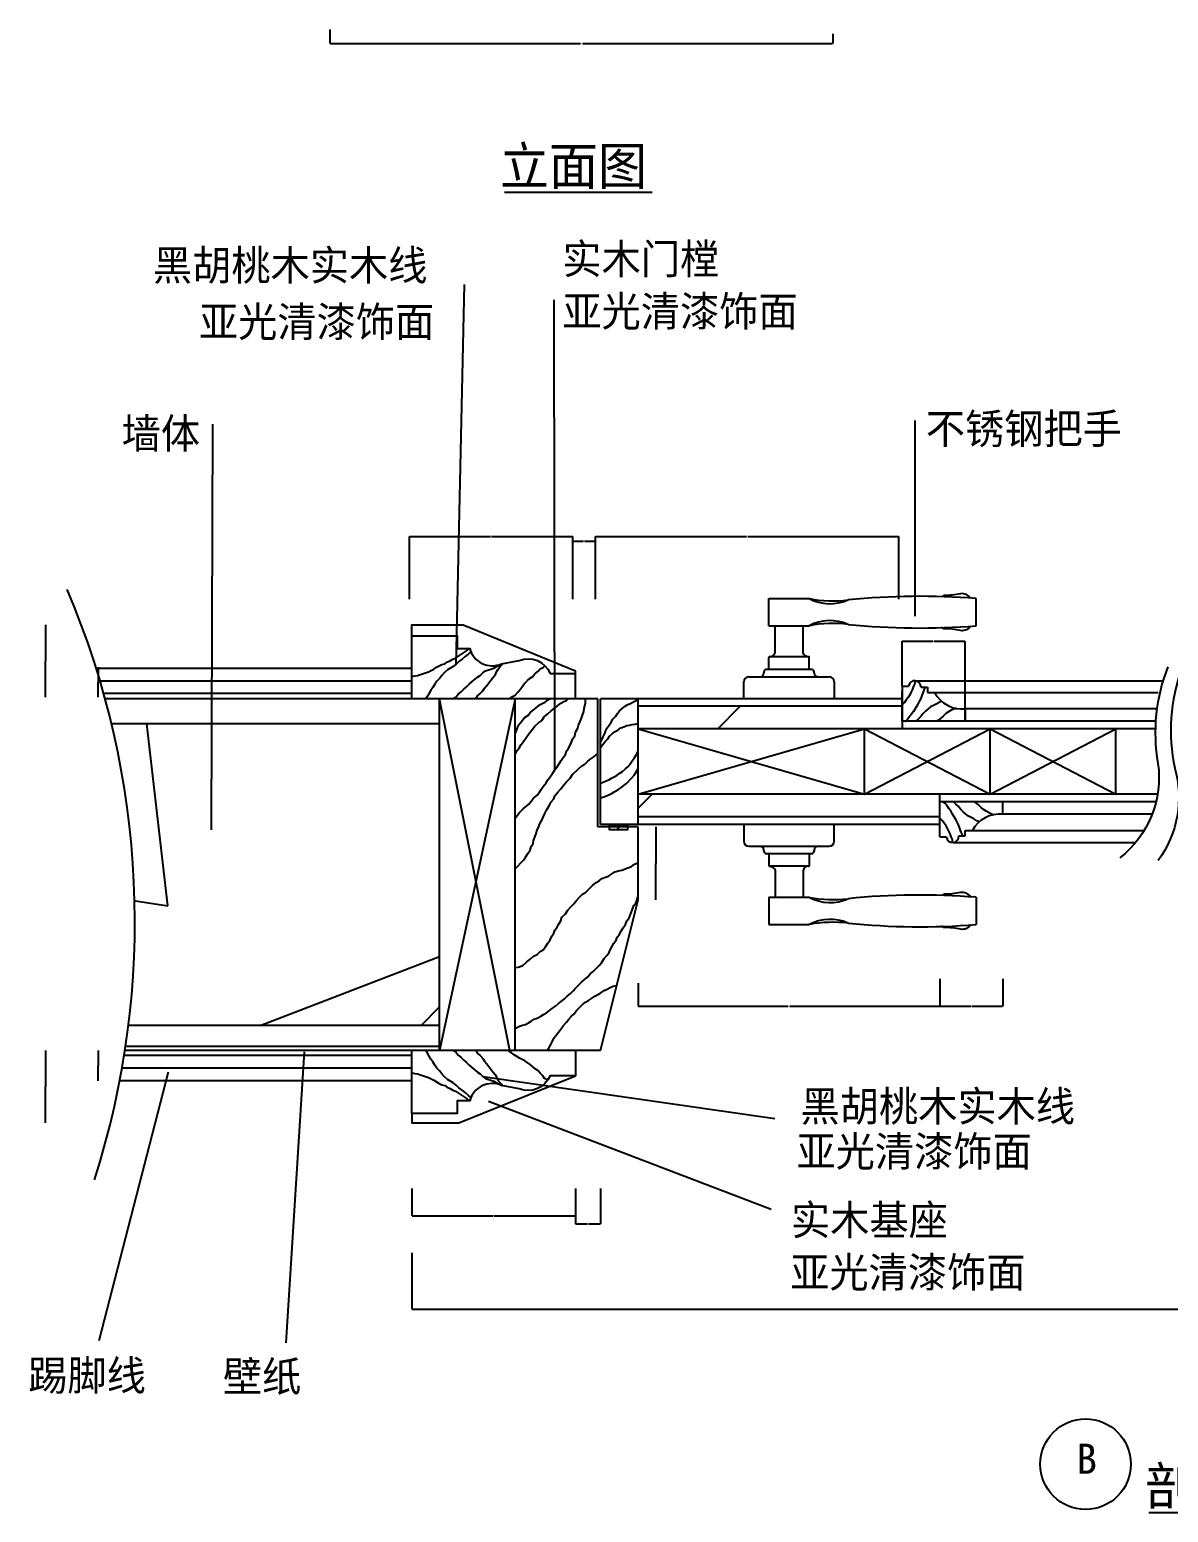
# Model space of a CAD drawing. Header units: metres. Extents: x 196 to 5380, y 199 to 7090.
# Drawn here: x 407 to 2671, y 217 to 3166 of the extents above; entities that cross this region are included whole.
import ezdxf

# ---------------------------------------------------------------- set-up
doc = ezdxf.new("R2010")
doc.units = ezdxf.units.M
for name, color, linetype in [('2', 2, 'Continuous'), ('3', 3, 'Continuous'), ('4', 4, 'Continuous'), ('7', 7, 'Continuous'), ('BH', 3, 'Continuous'), ('DIM', 3, 'Continuous'), ('TEXT', 3, 'Continuous')]:
    doc.layers.add(name, color=color, linetype=linetype)
doc.dimstyles.get("Standard").update_dxf_attribs({"dimtxt": 2.5, "dimasz": 2.5, "dimexe": 1.25, "dimexo": 0.625, "dimtad": 1, "dimcen": 2.5, "dimazin": 3, "dimtfac": 1, "dimtmove": 0, "dimatfit": 3})

# ---------------------------------------------------------------- blocks, each defined once
blk = doc.blocks.new('*D6')
for p, q in [((1003.86, 3165.72), (1003.86, 3138.38)), ((2003.86, 3157.53), (2003.86, 3138.38)), ((1004.11, 3138.38), (1501.86, 3138.38)), ((1505.86, 3138.38), (2003.61, 3138.38))]:
    blk.add_line(p, q)
at = {"layer": 'Defpoints'}
for p in [(1003.86, 3165.72), (2003.86, 3157.53), (1003.86, 3138.38)]:
    blk.add_point(p, dxfattribs=at)
at = {"layer": 'BH', "insert": (1503.86, 3138.38), "char_height": 1, "attachment_point": 5}
blk.add_mtext('1000', dxfattribs=at)
blk = doc.blocks.new('*D7')
for p, q in [((1531.88, 2033.03), (1531.88, 2157.51)), ((1532.13, 2157.51), (1832.22, 2157.51)), ((1835.22, 2157.51), (2135.31, 2157.51)), ((2135.56, 2033.03), (2135.56, 2157.51))]:
    blk.add_line(p, q)
at = {"layer": 'Defpoints'}
for p in [(1531.88, 2157.51), (1531.88, 2033.03), (2135.56, 2033.03)]:
    blk.add_point(p, dxfattribs=at)
at = {"layer": 'DIM', "insert": (1833.72, 2157.51), "char_height": 1, "attachment_point": 5}
blk.add_mtext('125', dxfattribs=at)
blk = doc.blocks.new('*D8')
for p, q in [((1616.93, 1268.83), (1616.93, 1223.16)), ((2216.93, 1277.86), (2216.93, 1223.16)), ((1617.18, 1223.16), (1915.43, 1223.16)), ((1918.43, 1223.16), (2216.68, 1223.16))]:
    blk.add_line(p, q)
at = {"layer": 'Defpoints'}
for p in [(1616.93, 1268.83), (2216.93, 1277.86), (1616.93, 1223.16)]:
    blk.add_point(p, dxfattribs=at)
at = {"layer": 'DIM', "insert": (1916.93, 1223.16), "char_height": 1, "attachment_point": 5}
blk.add_mtext('125', dxfattribs=at)
blk = doc.blocks.new('*D9')
for p, q in [((1166.93, 732.79), (1166.93, 620.46)), ((4253.89, 725.31), (4253.89, 620.46)), ((1167.18, 620.46), (2708.41, 620.46)), ((2712.41, 620.46), (4253.64, 620.46))]:
    blk.add_line(p, q)
at = {"layer": 'Defpoints'}
for p in [(1166.93, 732.79), (4253.89, 725.31), (1166.93, 620.46)]:
    blk.add_point(p, dxfattribs=at)
at = {"layer": 'DIM', "insert": (2710.41, 620.46), "char_height": 1, "attachment_point": 5}
blk.add_mtext('1000', dxfattribs=at)
blk = doc.blocks.new('*D10')
for p, q in [((543.13, 1134.99), (543.13, 1104.74)), ((542.88, 1104.74), (542.63, 1104.74)), ((543.13, 1074.99), (543.13, 1104.74)), ((543.13, 1104.74), (543.13, 1104.74)), ((543.38, 1104.74), (543.63, 1104.74))]:
    blk.add_line(p, q)
at = {"layer": 'Defpoints'}
for p in [(543.13, 1134.99), (543.13, 1104.74), (543.13, 1074.99)]:
    blk.add_point(p, dxfattribs=at)
at = {"layer": 'DIM', "insert": (543.13, 1105.865), "char_height": 1, "attachment_point": 5}
blk.add_mtext('15', dxfattribs=at)
blk = doc.blocks.new('*D11')
for p, q in [((438.35, 1134.99), (438.35, 1063.1)), ((438.1, 1063.1), (437.85, 1063.1)), ((438.35, 991.21), (438.35, 1063.1)), ((438.35, 1063.1), (438.35, 1063.1)), ((438.6, 1063.1), (438.85, 1063.1))]:
    blk.add_line(p, q)
at = {"layer": 'Defpoints'}
for p in [(438.35, 1134.99), (438.35, 1063.1), (438.35, 991.21)]:
    blk.add_point(p, dxfattribs=at)
at = {"layer": 'DIM', "insert": (438.35, 1064.225), "char_height": 1, "attachment_point": 5}
blk.add_mtext('25', dxfattribs=at)
blk = doc.blocks.new('*D12')
for p, q in [((1166.93, 861.07), (1166.93, 806.31)), ((1491.93, 861.07), (1491.93, 806.31)), ((1167.18, 806.31), (1328.43, 806.31)), ((1330.43, 806.31), (1491.68, 806.31))]:
    blk.add_line(p, q)
at = {"layer": 'Defpoints'}
for p in [(1166.93, 861.07), (1491.93, 861.07), (1166.93, 806.31)]:
    blk.add_point(p, dxfattribs=at)
at = {"layer": 'DIM', "insert": (1329.43, 806.31), "char_height": 1, "attachment_point": 5}
blk.add_mtext('65', dxfattribs=at)
blk = doc.blocks.new('*D13')
for p, q in [((1491.93, 861.07), (1491.93, 790.41)), ((1541.93, 861.07), (1541.93, 790.41)), ((1492.18, 790.41), (1515.93, 790.41)), ((1517.93, 790.41), (1541.68, 790.41))]:
    blk.add_line(p, q)
at = {"layer": 'Defpoints'}
for p in [(1491.93, 861.07), (1541.93, 861.07), (1491.93, 790.41)]:
    blk.add_point(p, dxfattribs=at)
at = {"layer": 'DIM', "insert": (1516.93, 790.41), "char_height": 1, "attachment_point": 5}
blk.add_mtext('10', dxfattribs=at)
blk = doc.blocks.new('*D14')
for p, q in [((438.35, 1981.63), (438.35, 1909.74)), ((438.1, 1909.74), (437.85, 1909.74)), ((438.35, 1837.85), (438.35, 1909.74)), ((438.35, 1909.74), (438.35, 1909.74)), ((438.6, 1909.74), (438.85, 1909.74))]:
    blk.add_line(p, q)
at = {"layer": 'Defpoints'}
for p in [(438.35, 1981.63), (438.35, 1909.74), (438.35, 1837.85)]:
    blk.add_point(p, dxfattribs=at)
at = {"layer": 'DIM', "insert": (438.35, 1910.865), "char_height": 1, "attachment_point": 5}
blk.add_mtext('25', dxfattribs=at)
blk = doc.blocks.new('*D15')
for p, q in [((543.13, 1897.85), (543.13, 1868.1)), ((542.88, 1868.1), (542.63, 1868.1)), ((543.13, 1837.85), (543.13, 1868.1)), ((543.13, 1868.1), (543.13, 1868.1)), ((543.38, 1868.1), (543.63, 1868.1))]:
    blk.add_line(p, q)
at = {"layer": 'Defpoints'}
for p in [(543.13, 1897.85), (543.13, 1868.1), (543.13, 1837.85)]:
    blk.add_point(p, dxfattribs=at)
at = {"layer": 'DIM', "insert": (543.13, 1869.225), "char_height": 1, "attachment_point": 5}
blk.add_mtext('15', dxfattribs=at)
blk = doc.blocks.new('*D16')
for p, q in [((1652.02, 1579.99), (1652.02, 1507.49)), ((1651.77, 1507.49), (1651.52, 1507.49)), ((1652.02, 1434.99), (1652.02, 1507.49)), ((1652.02, 1507.49), (1652.02, 1507.49)), ((1652.27, 1507.49), (1652.52, 1507.49))]:
    blk.add_line(p, q)
at = {"layer": 'Defpoints'}
for p in [(1652.02, 1579.99), (1652.02, 1507.49), (1652.02, 1434.99)]:
    blk.add_point(p, dxfattribs=at)
at = {"layer": 'DIM', "insert": (1652.02, 1508.615), "char_height": 1, "attachment_point": 5}
blk.add_mtext('30', dxfattribs=at)
blk = doc.blocks.new('*D17')
for p, q in [((1161.88, 2033.03), (1161.88, 2157.51)), ((1162.13, 2157.51), (1323.38, 2157.51)), ((1325.38, 2157.51), (1486.63, 2157.51)), ((1486.88, 2033.03), (1486.88, 2157.51))]:
    blk.add_line(p, q)
at = {"layer": 'Defpoints'}
for p in [(1161.88, 2157.51), (1161.88, 2033.03), (1486.88, 2033.03)]:
    blk.add_point(p, dxfattribs=at)
at = {"layer": 'DIM', "insert": (1324.38, 2157.51), "char_height": 1, "attachment_point": 5}
blk.add_mtext('65', dxfattribs=at)
blk = doc.blocks.new('*D18')
for p, q in [((1486.88, 2033.03), (1486.88, 2148.45)), ((1487.13, 2148.45), (1508.38, 2148.45)), ((1510.38, 2148.45), (1531.63, 2148.45)), ((1531.88, 2033.03), (1531.88, 2148.45))]:
    blk.add_line(p, q)
at = {"layer": 'Defpoints'}
for p in [(1486.88, 2148.45), (1486.88, 2033.03), (1531.88, 2033.03)]:
    blk.add_point(p, dxfattribs=at)
at = {"layer": 'DIM', "insert": (1509.38, 2148.45), "char_height": 1, "attachment_point": 5}
blk.add_mtext('10', dxfattribs=at)
blk = doc.blocks.new('*D20')
for p, q in [((2216.93, 1277.86), (2216.93, 1223.16)), ((2341.93, 1277.86), (2341.93, 1223.16)), ((2217.18, 1223.16), (2278.43, 1223.16)), ((2280.43, 1223.16), (2341.68, 1223.16))]:
    blk.add_line(p, q)
at = {"layer": 'Defpoints'}
for p in [(2216.93, 1277.86), (2341.93, 1277.86), (2216.93, 1223.16)]:
    blk.add_point(p, dxfattribs=at)
at = {"layer": 'DIM', "insert": (2279.43, 1223.16), "char_height": 1, "attachment_point": 5}
blk.add_mtext('25', dxfattribs=at)
blk = doc.blocks.new('*D24')
for p, q in [((2141.93, 1859.99), (2141.93, 1949.57)), ((2142.18, 1949.57), (2203.43, 1949.57)), ((2205.43, 1949.57), (2266.68, 1949.57)), ((2266.93, 1814.99), (2266.93, 1949.57))]:
    blk.add_line(p, q)
at = {"layer": 'Defpoints'}
for p in [(2141.93, 1949.57), (2141.93, 1859.99), (2266.93, 1814.99)]:
    blk.add_point(p, dxfattribs=at)
at = {"layer": 'DIM', "insert": (2204.43, 1949.57), "char_height": 1, "attachment_point": 5}
blk.add_mtext('25', dxfattribs=at)

msp = doc.modelspace()

# ---------------------------------------------------------------- hatches: boundary and pattern name
at = {"layer": '3'}
h = msp.add_hatch(dxfattribs=at)
h.set_pattern_fill('DOLMIT', scale=90)
h.paths.add_polyline_path([(1221.93, 1784.99), (1221.93, 1834.99), (558.17, 1834.99, -0.01), (571.15, 1784.99)])
h.paths.add_polyline_path([(604.77, 1184.99, -0.01), (597.63, 1134.99), (1221.93, 1134.99), (1221.93, 1184.99)])
at = {"layer": 'BH'}
h = msp.add_hatch(dxfattribs=at)
h.set_pattern_fill('DOLMIT', scale=80)
h.paths.add_polyline_path([(1616.93, 1819.99), (1616.93, 1774.99), (2141.93, 1774.99), (2141.93, 1819.99)])
h = msp.add_hatch(dxfattribs=at)
h.set_pattern_fill('ANSI31', scale=1000)
h.paths.add_polyline_path([(1221.93, 1784.99), (576.55, 1784.99, -0.09), (599.19, 1184.99), (1221.93, 1184.99)])
h = msp.add_hatch(dxfattribs=at)
h.set_pattern_fill('DOLMIT', scale=80)
h.paths.add_polyline_path([(2216.93, 1599.99), (2216.93, 1644.99), (1616.93, 1644.99), (1616.93, 1599.99)])
h = msp.add_hatch(dxfattribs=at)
h.set_pattern_fill('ANSI31', scale=250)
h.paths.add_polyline_path([(1596.01, 1574.76), (1596.01, 1579.99), (1558.96, 1579.99), (1558.96, 1574.76)])
h.paths.add_polyline_path([(1596.01, 1579.99), (1596.01, 1584.02), (1558.96, 1584.02), (1558.96, 1579.99)])
h = msp.add_hatch(dxfattribs=at)
h.set_pattern_fill('ANSI31', scale=250)
h.paths.add_polyline_path([(1558.96, 1584.02), (1558.96, 1579.99), (1596.01, 1579.99), (1596.01, 1584.02)])
h.paths.add_polyline_path([(1558.96, 1579.99), (1558.96, 1574.76), (1596.01, 1574.76), (1596.01, 1579.99)])
h = msp.add_hatch(dxfattribs=at)
h.set_pattern_fill('ANSI31', scale=100)
h.paths.add_polyline_path([(1596.01, 1579.99), (1596.01, 1584.02), (1558.96, 1584.02), (1558.96, 1579.99)])
h.paths.add_polyline_path([(1596.01, 1574.76), (1596.01, 1579.99), (1558.96, 1579.99), (1558.96, 1574.76)])
h = msp.add_hatch(dxfattribs=at)
h.set_pattern_fill('ANSI31', scale=10)
h.paths.add_polyline_path([(1558.96, 1584.02), (1558.96, 1579.99), (1596.01, 1579.99), (1596.01, 1584.02)])
h.paths.add_polyline_path([(1558.96, 1579.99), (1558.96, 1574.76), (1596.01, 1574.76), (1596.01, 1579.99)])
at = {"layer": 'DIM'}
h = msp.add_hatch(dxfattribs=at)
h.set_pattern_fill('AR-CONC', scale=30)
h.paths.add_polyline_path([(1221.93, 1184.99), (1221.93, 1784.99), (571.15, 1784.99, -0.09), (604.77, 1184.99)])

# ---------------------------------------------------------------- linework, layer by layer
at = {"layer": '2'}
for p, q in [((1221.93, 1134.99), (1221.93, 1834.99)), ((1221.93, 1784.99), (571.15, 1784.99)), ((1221.93, 1184.99), (602.42, 1184.99)), ((1221.93, 1184.99), (1221.93, 1184.99))]:
    msp.add_line(p, q, dxfattribs=at)
at = {"layer": '3'}
for p, q in [((2289.2, 1979.99), (2289.2, 2034.2)), ((1955.93, 1918.24), (1877.93, 1918.24)), ((1858.93, 1878.35), (1974.93, 1878.35)), ((2168.06, 1870.75), (2659.06, 1870.75)), ((1362.45, 1132.08), (1221.93, 1834.99)), ((1371.93, 1834.99), (1221.93, 1134.99)), ((2206.44, 1847.19), (2651, 1847.19)), ((2646.97, 1814.99), (2266.93, 1814.99)), ((1616.93, 1774.99), (2066.93, 1644.99)), ((1616.93, 1644.99), (2066.93, 1774.99)), ((2066.93, 1644.99), (2316.93, 1774.99)), ((2066.93, 1774.99), (2316.93, 1644.99)), ((2066.93, 1644.99), (2066.93, 1774.99)), ((2316.93, 1644.99), (2566.93, 1774.99)), ((2316.93, 1774.99), (2566.93, 1644.99)), ((2316.93, 1644.99), (2316.93, 1774.99)), ((2566.93, 1644.99), (2566.93, 1774.99)), ((2639.54, 1604.99), (2341.93, 1604.99)), ((2281.44, 1572.79), (2623.67, 1572.79)), ((1858.93, 1541.63), (1974.93, 1541.63)), ((2243.06, 1549.22), (2606.8, 1549.22)), ((1955.93, 1501.74), (1877.93, 1501.74))]:
    msp.add_line(p, q, dxfattribs=at)
for points in [[(535.56, 878.02, 0.18), (481.41, 2052.38)], [(2278.31, 2034.74, 0.29), (2258.21, 2043.74, -0.06), (2224.49, 2040.2, 0.21), (2221.09, 2037.09)], [(2278.31, 1979.45, -0.29), (2258.21, 1970.45, 0.06), (2224.49, 1973.98, -0.21), (2221.09, 1977.1)], [(2670.5, 1898.62, 0.14), (2650.48, 1706.39, -0.27), (2574.68, 1518.45)], [(2697.67, 1895.05, 0.14), (2684.08, 1697.1, -0.23), (2651.19, 1513.45)], [(2278.31, 1440.53, 0.29), (2258.21, 1449.53, -0.06), (2224.49, 1445.99, 0.21), (2221.09, 1442.88)], [(2278.31, 1385.24, -0.29), (2258.21, 1376.24, 0.06), (2224.49, 1379.77, -0.21), (2221.09, 1382.89)]]:
    msp.add_lwpolyline(points, format="xyb", dxfattribs=at)
for points in [[(1166.93, 1959.99), (1166.93, 1981.63), (1268.67, 1981.63), (1491.93, 1890.38)], [(1249.24, 1835.05), (1254.65, 1838.67), (1259.17, 1844.09), (1264.58, 1848.61), (1269.99, 1854.03), (1275.41, 1858.54), (1280.82, 1863.96), (1286.24, 1868.48), (1297.07, 1877.52), (1302.48, 1881.13), (1307.9, 1886.55), (1313.31, 1890.16), (1324.14, 1893.78), (1329.56, 1895.58), (1334.97, 1899.2), (1340.39, 1901.01), (1345.47, 1904.4)], [(1294.36, 1835.05), (1297.07, 1840.47), (1302.48, 1844.99), (1307.9, 1850.41), (1311.51, 1855.83), (1316.02, 1861.25), (1319.63, 1866.67), (1324.14, 1872.1), (1328.65, 1877.52), (1333.17, 1882.94), (1334.97, 1888.36), (1338.58, 1893.78), (1342.19, 1899.2), (1347.61, 1904.62), (1347.83, 1904.85)], [(1361.32, 1835.12), (1366.92, 1839.12), (1372.51, 1842.32), (1377.31, 1847.93), (1382.11, 1853.53), (1386.91, 1859.93), (1391.7, 1865.54), (1396.5, 1871.14), (1402.1, 1875.94), (1407.69, 1879.14), (1411.69, 1884.75), (1417.29, 1888.75), (1422.09, 1894.35), (1427.68, 1896.75), (1431.54, 1900.61)], [(2166.89, 1870.46), (2166.89, 1865.26), (2164.49, 1859.66), (2162.49, 1854.06), (2159.69, 1848.46), (2157.3, 1842.86), (2154.1, 1837.66), (2150.1, 1832.46), (2146.51, 1827.26), (2142.11, 1822.86)], [(2187.27, 1857.26), (2184.87, 1852.06), (2182.87, 1846.86), (2180.87, 1841.26), (2178.88, 1835.66), (2176.08, 1830.46), (2173.68, 1825.26), (2170.08, 1819.66), (2167.29, 1814.46), (2164.09, 1809.25), (2159.69, 1803.65), (2156.1, 1798.05), (2151.7, 1792.85), (2147.31, 1789.25)], [(2220.44, 1830.06), (2215.24, 1827.66), (2209.65, 1824.06), (2204.05, 1821.26), (2198.46, 1818.86), (2193.26, 1814.86), (2188.07, 1810.06), (2182.87, 1804.85), (2178.88, 1799.65), (2173.68, 1794.45), (2168.89, 1790.05)], [(2250.01, 1816.06), (2244.81, 1814.46), (2239.62, 1812.06), (2234.02, 1808.85), (2228.43, 1805.25), (2223.23, 1800.45), (2218.04, 1795.65), (2212.84, 1791.65), (2210.45, 1790.05)], [(2262.27, 1562.71), (2259.87, 1567.91), (2257.87, 1573.11), (2255.87, 1578.72), (2253.88, 1584.32), (2251.08, 1589.52), (2248.68, 1594.72), (2245.08, 1600.32), (2242.29, 1605.52), (2239.09, 1610.72), (2234.69, 1616.32), (2231.1, 1621.92), (2226.7, 1627.12), (2222.31, 1630.72)], [(2295.44, 1589.92), (2290.24, 1592.32), (2284.65, 1595.92), (2279.05, 1598.72), (2273.46, 1601.12), (2268.26, 1605.12), (2263.07, 1609.92), (2257.87, 1615.12), (2253.88, 1620.32), (2248.68, 1625.52), (2243.89, 1629.92)], [(2325.01, 1603.92), (2319.81, 1605.52), (2314.62, 1607.92), (2309.02, 1611.12), (2303.43, 1614.72), (2298.23, 1619.52), (2293.04, 1624.32), (2287.84, 1628.32), (2285.45, 1629.92)], [(2241.89, 1549.51), (2241.89, 1554.71), (2239.49, 1560.31), (2237.49, 1565.91), (2234.69, 1571.51), (2232.3, 1577.12), (2229.1, 1582.32), (2225.1, 1587.52), (2221.51, 1592.72), (2217.11, 1597.12)], [(1166.93, 1009.99), (1166.93, 991.21), (1260.2, 991.21), (1491.93, 1084.99)]]:
    msp.add_lwpolyline(points, dxfattribs=at)
for centre, radius, start, end in [((1998.54, 1901.85), 88.53, 66.18, 118.04), ((2004.91, 1705.26), 269.73, 259.84, 276.26), ((2004.91, 1120.51), 269.73, 83.74, 100.16)]:
    msp.add_arc(centre, radius, start, end, dxfattribs=at)
at = {"layer": '4'}
for p, q in [((1491.93, 1834.99), (1491.93, 1890.38)), ((1491.93, 1834.99), (1491.93, 1884.99)), ((2141.93, 1859.99), (2154.65, 1859.99)), ((2141.93, 1859.99), (2141.93, 1789.99)), ((1536.93, 1834.99), (564.55, 1834.99)), ((1536.93, 1579.99), (1536.93, 1834.99)), ((2141.93, 1849.99), (2141.93, 1789.99)), ((2141.93, 1789.99), (2141.93, 1849.99)), ((2179.37, 1857.79), (2192.32, 1857.79)), ((2192.32, 1857.79), (2192.32, 1847.19)), ((2192.32, 1847.19), (2206.44, 1847.19)), ((2266.93, 1814.99), (2266.93, 1789.99)), ((2266.93, 1814.99), (2266.93, 1789.99)), ((2266.93, 1789.99), (2266.93, 1814.99)), ((2216.93, 1559.99), (2216.93, 1629.99)), ((2216.93, 1569.99), (2216.93, 1629.99)), ((2341.93, 1604.99), (2341.93, 1629.99)), ((2341.93, 1604.99), (2341.93, 1629.99)), ((1616.93, 1579.99), (1536.93, 1579.99)), ((1616.93, 1434.99), (1616.93, 1579.99)), ((2267.32, 1572.79), (2281.44, 1572.79)), ((2267.32, 1562.18), (2267.32, 1572.79)), ((2216.93, 1559.99), (2229.65, 1559.99)), ((2254.37, 1562.18), (2267.32, 1562.18)), ((1541.93, 1134.99), (1616.93, 1434.99)), ((1166.93, 1009.99), (1166.93, 1134.99)), ((1541.93, 1134.99), (1491.93, 1134.99)), ((1541.93, 1134.99), (1491.93, 1134.99)), ((1541.93, 1134.99), (1491.93, 1134.99)), ((1491.93, 1134.99), (1491.93, 1084.99)), ((1541.93, 1134.99), (1541.93, 1134.99)), ((1541.93, 1134.99), (1541.93, 1134.99)), ((1541.93, 1134.99), (1541.93, 1134.99)), ((1541.93, 1134.99), (1541.93, 1134.99)), ((1541.93, 1134.99), (1541.93, 1134.99)), ((1541.93, 1134.99), (1541.93, 1134.99))]:
    msp.add_line(p, q, dxfattribs=at)
for points in [[(1166.93, 1834.99), (1166.93, 1959.99), (1256.93, 1959.99), (1256.93, 1934.99), (1281.93, 1934.99, 0.46), (1345.11, 1904.33), (1380.14, 1910.99, -0.41), (1441.93, 1884.99), (1491.93, 1884.99)], [(1491.93, 1134.99), (1491.93, 1084.99), (1441.93, 1084.99, -0.41), (1380.14, 1058.99), (1345.11, 1065.65, 0.46), (1281.93, 1034.99), (1256.93, 1034.99), (1256.93, 1009.99), (1166.93, 1009.99)]]:
    msp.add_lwpolyline(points, format="xyb", dxfattribs=at)
msp.add_lwpolyline([(1371.93, 1134.99), (1371.93, 1834.99)], dxfattribs=at)
for centre, radius, start, end in [((2166.96, 1858.38), 12.42, 357.28, 172.58), ((2260.49, 1875.8), 61.15, 207.9, 276.05), ((2335.49, 1544.18), 61.15, 83.95, 152.1), ((2241.96, 1561.59), 12.42, 187.42, 2.72)]:
    msp.add_arc(centre, radius, start, end, dxfattribs=at)
at = {"layer": '7'}
for p, q in [((1876.93, 2034.2), (1956.93, 2034.2)), ((1876.93, 1979.99), (1876.93, 2034.2)), ((2289.2, 1979.99), (2289.2, 2034.2)), ((1876.93, 1979.99), (1956.93, 1979.99)), ((1876.93, 1893.35), (1876.93, 1917.24)), ((1956.93, 1893.35), (1956.93, 1917.24)), ((1166.93, 1894.99), (540.72, 1895.32)), ((1866.93, 1888.35), (1866.93, 1886.35)), ((1966.93, 1886.35), (1966.93, 1888.35)), ((1166.93, 1869.99), (548.44, 1869.99)), ((1826.93, 1834.99), (1826.93, 1868.35)), ((1836.93, 1878.35), (1858.93, 1878.35)), ((1974.93, 1878.35), (1996.93, 1878.35)), ((2006.93, 1868.35), (2006.93, 1834.99)), ((1166.93, 1844.99), (555.62, 1844.99)), ((1536.93, 1834.99), (558.38, 1834.99)), ((2141.93, 1834.99), (1541.93, 1834.99)), ((1541.93, 1584.99), (1541.93, 1834.99)), ((1616.93, 1584.99), (1616.93, 1834.99)), ((2645.42, 1774.99), (1616.93, 1774.99)), ((2645.42, 1789.99), (2141.93, 1789.99)), ((2141.93, 1789.99), (2141.93, 1774.99)), ((2650.3, 1644.99), (1616.93, 1644.99)), ((2216.93, 1629.99), (2216.93, 1644.99)), ((2647.31, 1629.99), (2216.93, 1629.99)), ((2216.93, 1599.99), (1616.93, 1599.99)), ((2216.93, 1584.99), (1541.93, 1584.99)), ((1826.93, 1584.99), (1826.93, 1551.63)), ((2006.93, 1551.63), (2006.93, 1584.99)), ((1836.93, 1541.63), (1858.93, 1541.63)), ((1866.93, 1531.63), (1866.93, 1533.63)), ((1966.93, 1533.63), (1966.93, 1531.63)), ((1974.93, 1541.63), (1996.93, 1541.63)), ((1876.93, 1526.63), (1876.93, 1502.74)), ((1956.93, 1526.63), (1956.93, 1502.74)), ((1876.93, 1439.99), (1956.93, 1439.99)), ((1876.93, 1439.99), (1876.93, 1385.78)), ((2289.2, 1439.99), (2289.2, 1385.78)), ((2289.2, 1439.99), (2289.2, 1385.78)), ((1876.93, 1385.78), (1956.93, 1385.78)), ((1166.93, 1124.99), (593.43, 1124.99)), ((1541.93, 1134.99), (595.08, 1134.99)), ((1166.93, 1099.99), (589.01, 1099.99)), ((1166.93, 1074.99), (584.2, 1074.99))]:
    msp.add_line(p, q, dxfattribs=at)
for points in [[(1879.16, 1918.24, 0.31), (1889.08, 1926.62), (1889.08, 1980.01)], [(1956.23, 1918.19, -0.35), (1944.78, 1926.62), (1944.78, 1980.01)], [(1879.16, 1501.74, -0.31), (1889.08, 1493.35), (1889.08, 1439.97)], [(1956.23, 1501.78, 0.35), (1944.78, 1493.35), (1944.78, 1439.97)]]:
    msp.add_lwpolyline(points, format="xyb", dxfattribs=at)
for centre, radius, start, end in [((2177.24, 635.81), 1402.85, 85.42, 95.85), ((1998.54, 2112.33), 88.53, 241.96, 293.82), ((2134.05, 5229.59), 3254.18, 266.88, 266.89), ((2004.91, 1714.72), 269.73, 83.74, 100.16), ((2177.24, 3378.38), 1402.85, 264.15, 274.58), ((1877.93, 1917.24), 1, 90, 180), ((1955.93, 1917.24), 1, 0, 90), ((1871.93, 1888.35), 5, 90, 180), ((1961.93, 1888.35), 5, 360, 90), ((1836.93, 1868.35), 10, 90, 180), ((1858.93, 1886.35), 8, 270, 0), ((1974.93, 1886.35), 8, 180, 270), ((1996.93, 1868.35), 10, 0, 90), ((1836.93, 1551.63), 10, 180, 270), ((1858.93, 1533.63), 8, 0, 90), ((1974.93, 1533.63), 8, 90, 180), ((1996.93, 1551.63), 10, 270, 0), ((1871.93, 1531.63), 5, 180, 270), ((1961.93, 1531.63), 5, 270, 0), ((1877.93, 1502.74), 1, 180, 270), ((1955.93, 1502.74), 1, 270, 0), ((1998.54, 1518.12), 88.53, 241.96, 293.82), ((2134.05, -1809.61), 3254.18, 93.11, 93.12), ((2177.24, 41.6), 1402.85, 85.42, 95.85), ((1998.54, 1307.64), 88.53, 66.18, 118.04), ((2177.24, 2784.17), 1402.85, 264.15, 274.58)]:
    msp.add_arc(centre, radius, start, end, dxfattribs=at)
at = {"layer": 'BH'}
for p, q in [((1961.93, 1893.35), (1871.93, 1893.35)), ((2141.93, 1819.99), (1616.93, 1819.99)), ((1961.93, 1526.63), (1871.93, 1526.63))]:
    msp.add_line(p, q, dxfattribs=at)
for points in [[(1167.11, 1879.32), (1172.53, 1880.23), (1177.94, 1881.13), (1194.19, 1886.55), (1199.6, 1888.36), (1210.43, 1893.78), (1215.85, 1897.39), (1221.26, 1900.1), (1226.68, 1902.81), (1232.09, 1904.62), (1237.51, 1908.23), (1242.92, 1910.04), (1248.34, 1913.65), (1253.75, 1915.46), (1275.41, 1929.92), (1280.48, 1934.99)], [(1284.41, 1928.51), (1278.64, 1923.55), (1272.86, 1918.6), (1267.08, 1913.64), (1260.48, 1908.68), (1254.71, 1903.73), (1248.93, 1898.77), (1237.38, 1892.16), (1231.6, 1887.2), (1226.65, 1881.42), (1222.53, 1875.64), (1216.75, 1869.86), (1212.62, 1864.08), (1208.5, 1857.47), (1204.37, 1851.68), (1201.07, 1845.9), (1197.77, 1840.12), (1194.47, 1835.16)], [(1371.93, 1724.83), (1376.22, 1731.99), (1380.9, 1737.85), (1384.42, 1743.71), (1389.1, 1749.57), (1393.78, 1756.61), (1397.3, 1762.47), (1401.98, 1768.33), (1406.67, 1774.19), (1411.35, 1780.05), (1418.38, 1787.09), (1425.4, 1791.78), (1430.09, 1798.81), (1437.12, 1804.67), (1444.14, 1810.54), (1450, 1815.23), (1455.85, 1819.92), (1462.88, 1825.78), (1468.74, 1829.29), (1474.59, 1831.64), (1477.94, 1834.99)], [(1371.93, 1597.65), (1380.9, 1608.88), (1387.93, 1615.92), (1399.64, 1625.3), (1404.32, 1631.16), (1409.01, 1637.02), (1416.04, 1642.88), (1420.72, 1648.75), (1424.23, 1654.61), (1427.75, 1660.47), (1433.6, 1667.5), (1437.12, 1673.37), (1441.8, 1679.23), (1446.48, 1686.26), (1451.17, 1693.3), (1455.85, 1699.16), (1459.37, 1705.02), (1464.05, 1712.06), (1467.56, 1717.92), (1472.25, 1723.78), (1474.59, 1730.81), (1478.1, 1736.68), (1481.62, 1742.54), (1483.96, 1748.4), (1486.3, 1754.26), (1490.99, 1761.3), (1492.16, 1768.33), (1496.84, 1776.54), (1498.01, 1782.4), (1501.53, 1789.43), (1503.87, 1796.47), (1506.21, 1802.33), (1508.55, 1809.36), (1509.73, 1815.23), (1512.07, 1826.95), (1512.07, 1834.99)], [(1442.3, 1834.99), (1434.77, 1830.47), (1428.92, 1825.78), (1423.06, 1823.43), (1417.21, 1819.92), (1410.18, 1814.05), (1404.32, 1809.36), (1398.47, 1802.33), (1391.44, 1797.64), (1382.07, 1785.92), (1377.39, 1780.05), (1371.93, 1766.39)], [(1541.49, 1747.37), (1544.78, 1753.41), (1546.98, 1759.45), (1550.27, 1765.48), (1552.46, 1771.52), (1555.2, 1777.01), (1559.04, 1782.5), (1563.43, 1788.54), (1566.72, 1794.03), (1572.2, 1800.06), (1575.49, 1805.55), (1579.87, 1811.04), (1585.36, 1815.43), (1590.84, 1819.82), (1596.32, 1823.12), (1601.81, 1825.31), (1607.29, 1828.61), (1612.77, 1831.35), (1616.06, 1831.9)], [(1541.93, 1737.76), (1551.36, 1749.57), (1556.3, 1755.05), (1560.14, 1760.54), (1565.62, 1765.48), (1571.1, 1769.87), (1576.58, 1772.62), (1582.62, 1777.01), (1588.65, 1779.21), (1594.13, 1781.4), (1599.61, 1782.5), (1605.1, 1783.6), (1610.58, 1784.15), (1616.06, 1785.79), (1617.16, 1785.79)], [(1371.93, 1496.73), (1389.1, 1513.92), (1392.61, 1519.78), (1397.3, 1526.82), (1401.98, 1533.85), (1404.32, 1540.89), (1407.84, 1546.75), (1409.01, 1552.61), (1411.35, 1559.64), (1413.69, 1566.68), (1416.04, 1573.71), (1419.55, 1580.75), (1421.89, 1587.78), (1425.4, 1593.64), (1427.75, 1599.5), (1431.26, 1606.54), (1434.77, 1613.57), (1440.63, 1622.95), (1444.14, 1629.99), (1448.83, 1635.85), (1451.17, 1641.71), (1457.02, 1648.75), (1462.88, 1655.78), (1469.91, 1663.99), (1474.59, 1669.85), (1481.62, 1676.88), (1486.3, 1683.92), (1498.01, 1695.64), (1505.04, 1701.5), (1510.9, 1705.02), (1516.75, 1710.88), (1522.61, 1715.57), (1528.46, 1719.09), (1536.93, 1725.87)], [(1541.93, 1666.64), (1547.53, 1668.88), (1553.01, 1671.62), (1558.49, 1673.82), (1563.97, 1677.11), (1569.46, 1679.86), (1574.94, 1682.6), (1580.42, 1686.99), (1585.91, 1690.29), (1591.39, 1695.23), (1596.87, 1700.17), (1600.71, 1705.65), (1605.1, 1711.14), (1608.93, 1716.63), (1612.22, 1722.12), (1615.51, 1727.61), (1616.93, 1731.15)], [(1541.93, 1637.78), (1548.62, 1639.79), (1554.11, 1641.98), (1559.59, 1644.73), (1565.07, 1646.92), (1570.55, 1650.22), (1576.58, 1653.51), (1582.62, 1657.9), (1588.1, 1662.29), (1593.58, 1666.13), (1603.45, 1677.11), (1608.93, 1682.6), (1612.22, 1688.09), (1615.51, 1693.58), (1617.16, 1696.87)], [(1375.05, 1300.54), (1380.9, 1301.72), (1387.93, 1305.23), (1394.96, 1311.1), (1401.98, 1316.96), (1409.01, 1322.82), (1416.04, 1326.34), (1421.89, 1332.2), (1427.75, 1335.72), (1432.43, 1341.58), (1437.12, 1348.61), (1441.8, 1355.65), (1445.31, 1362.68), (1448.83, 1368.54), (1451.17, 1374.4), (1455.85, 1380.27), (1458.2, 1386.13), (1462.88, 1393.16), (1465.22, 1400.2), (1472.25, 1407.23), (1476.93, 1414.27), (1482.79, 1421.3), (1488.64, 1427.16), (1493.33, 1433.02), (1500.36, 1440.06), (1506.21, 1445.92), (1512.07, 1449.44), (1519.09, 1456.47), (1526.12, 1463.51), (1533.15, 1469.37), (1539, 1472.89), (1544.86, 1477.58), (1551.89, 1479.92), (1557.74, 1482.27), (1563.6, 1485.78), (1570.62, 1490.47), (1577.65, 1492.82), (1584.68, 1493.99), (1596.39, 1498.68), (1603.41, 1501.02), (1609.27, 1505.71), (1615.13, 1508.06), (1617.47, 1509.23)], [(1371.93, 1178.81), (1380.9, 1183.3), (1386.76, 1185.65), (1392.61, 1186.82), (1398.47, 1190.34), (1404.32, 1193.86), (1410.18, 1197.37), (1416.04, 1199.72), (1423.06, 1203.23), (1428.92, 1206.75), (1434.77, 1210.27), (1440.63, 1214.96), (1446.48, 1219.65), (1452.34, 1223.17), (1458.2, 1229.03), (1464.05, 1232.54), (1469.91, 1237.23), (1475.76, 1243.1), (1481.62, 1247.79), (1487.47, 1253.65), (1492.16, 1259.51), (1498.01, 1265.37), (1503.87, 1271.23), (1509.73, 1275.92), (1516.75, 1281.79), (1521.44, 1287.65), (1527.29, 1292.34), (1533.15, 1298.2), (1539, 1304.06), (1543.69, 1309.92), (1549.54, 1318.13), (1554.23, 1323.99), (1558.91, 1329.85), (1561.25, 1335.72), (1564.77, 1341.58), (1568.28, 1348.61), (1572.97, 1354.47), (1575.31, 1360.34), (1579.99, 1366.2), (1582.33, 1372.06), (1587.02, 1379.09), (1591.7, 1386.13), (1594.05, 1393.16), (1598.73, 1399.03), (1603.41, 1410.75), (1605.76, 1416.61), (1608.1, 1423.65), (1612.78, 1429.51), (1616.93, 1441.95)], [(1436.5, 1134.99), (1439.46, 1139.93), (1442.97, 1146.96), (1446.48, 1153.99), (1448.83, 1159.86), (1453.51, 1165.72), (1458.2, 1171.58), (1462.88, 1177.44), (1467.56, 1184.48), (1474.59, 1191.51), (1479.28, 1197.37), (1483.96, 1203.23), (1489.82, 1207.92), (1494.5, 1214.96), (1506.21, 1226.68), (1512.07, 1231.37), (1517.92, 1234.89), (1523.78, 1238.41), (1530.81, 1243.1), (1536.66, 1246.61), (1542.52, 1250.13), (1549.54, 1254.82), (1555.4, 1257.17), (1561.25, 1260.68), (1567.11, 1263.03), (1572.97, 1264.2), (1574.48, 1265.21)], [(1284.41, 1041.47), (1278.64, 1046.42), (1272.86, 1051.38), (1267.08, 1056.34), (1260.48, 1061.29), (1254.71, 1066.25), (1248.93, 1071.21), (1237.38, 1077.81), (1231.6, 1082.77), (1226.65, 1088.55), (1222.53, 1094.34), (1216.75, 1100.12), (1212.62, 1105.9), (1208.5, 1112.51), (1204.37, 1118.29), (1201.07, 1124.07), (1197.77, 1129.86), (1194.47, 1134.81)], [(1249.24, 1134.92), (1254.65, 1131.31), (1259.17, 1125.89), (1264.58, 1121.37), (1269.99, 1115.95), (1275.41, 1111.43), (1280.82, 1106.01), (1286.24, 1101.49), (1297.07, 1092.46), (1302.48, 1088.85), (1307.9, 1083.42), (1313.31, 1079.81), (1324.14, 1076.2), (1329.56, 1074.39), (1334.97, 1070.78), (1340.39, 1068.97), (1345.47, 1065.58)], [(1294.36, 1134.92), (1297.07, 1129.5), (1302.48, 1124.98), (1307.9, 1119.56), (1311.51, 1114.14), (1316.02, 1108.72), (1319.63, 1103.3), (1324.14, 1097.88), (1328.65, 1092.46), (1333.17, 1087.04), (1334.97, 1081.62), (1338.58, 1076.2), (1342.19, 1070.78), (1347.61, 1065.36), (1347.83, 1065.13)], [(1436.7, 1076.99), (1430.58, 1079.62), (1427.09, 1084.86), (1421.85, 1090.11), (1417.48, 1095.36), (1412.24, 1098.86), (1407, 1103.23), (1401.76, 1107.6), (1391.28, 1114.59), (1386.04, 1117.22), (1380.8, 1119.84), (1375.56, 1123.34), (1370.32, 1126.84), (1365.08, 1130.33), (1359.83, 1133.83), (1358.96, 1133.83)], [(1167.11, 1090.65), (1172.53, 1089.75), (1177.94, 1088.85), (1194.19, 1083.42), (1199.6, 1081.62), (1210.43, 1076.2), (1215.85, 1072.58), (1221.26, 1069.87), (1226.68, 1067.16), (1232.09, 1065.36), (1237.51, 1061.74), (1242.92, 1059.94), (1248.34, 1056.32), (1253.75, 1054.51), (1275.41, 1040.06), (1280.48, 1034.99)]]:
    msp.add_lwpolyline(points, dxfattribs=at)
msp.add_lwpolyline([(1596.01, 1584.02), (1558.96, 1584.02), (1558.96, 1574.76), (1596.01, 1574.76)], close=True, dxfattribs=at)
msp.add_arc((2004.91, 2299.47), 269.73, 259.84, 276.26, dxfattribs=at)
at = {"layer": 'TEXT'}
for p, q in [((1351.14, 2842.56), (1645.01, 2842.56)), ((2632.12, 216.6), (2926, 216.6))]:
    msp.add_line(p, q, dxfattribs=at)
msp.add_circle((2506.57, 312.44), 90, dxfattribs=at)

# ---------------------------------------------------------------- texts
for s, height, p in [('立面图', 75, (1341.94, 2857)), ('实木门樘', 60, (1466.15, 2679.63)), ('黑胡桃木实木线', 60, (651.84, 2667.01)), ('亚光清漆饰面', 60, (1466.15, 2575.51)), ('亚光清漆饰面', 60, (743.45, 2554.68)), (' 墙体', 60, (548.88, 2332.56)), ('不锈钢把手', 60, (2188.85, 2341.9)), ('黑胡桃木实木线', 60, (1939.69, 994.29)), ('亚光清漆饰面', 60, (1931.68, 904.6)), ('实木基座', 60, (1920.79, 768.03)), ('亚光清漆饰面', 60, (1919.19, 664.05)), ('踢脚线', 60, (403.93, 458.92)), ('壁纸', 60, (790.9, 456.81)), ('B', 60, (2488.44, 293.24)), ('剖面图', 75, (2625.15, 231.37))]:
    msp.add_text(s, height=height, dxfattribs=at).set_placement(p)

# ---------------------------------------------------------------- dimensions: what is measured, and where the dimension line sits
at = {"layer": 'BH'}
dim = msp.add_linear_dim(base=(1003.86, 3138.38), p1=(1003.86, 3165.72), p2=(2003.86, 3157.53), dimstyle='Standard', dxfattribs=at)
dim.commit()
dim.dimension.update_dxf_attribs({"geometry": '*D6', "text_midpoint": (1503.86, 3138.38)})
at = {"layer": 'DIM'}
for base, p1, p2, text, picture, middle in [((1161.88, 2157.51), (1161.88, 2033.03), (1486.88, 2033.03), '65', '*D17', (1324.38, 2157.51)), ((1531.88, 2157.51), (1531.88, 2033.03), (2135.56, 2033.03), '125', '*D7', (1833.72, 2157.51)), ((1486.88, 2148.45), (1486.88, 2033.03), (1531.88, 2033.03), '10', '*D18', (1509.38, 2148.45)), ((438.35, 1909.74), (438.35, 1837.85), (438.35, 1981.63), '25', '*D14', (438.35, 1910.865)), ((2141.93, 1949.57), (2141.93, 1859.99), (2266.93, 1814.99), '25', '*D24', (2204.43, 1949.57)), ((543.13, 1868.1), (543.13, 1837.85), (543.13, 1897.85), '15', '*D15', (543.13, 1869.225)), ((1652.02, 1507.49), (1652.02, 1579.99), (1652.02, 1434.99), '30', '*D16', (1652.02, 1508.615)), ((1616.93, 1223.16), (1616.93, 1268.83), (2216.93, 1277.86), '125', '*D8', (1916.93, 1223.16)), ((2216.93, 1223.16), (2216.93, 1277.86), (2341.93, 1277.86), '25', '*D20', (2279.43, 1223.16)), ((438.35, 1063.1), (438.35, 1134.99), (438.35, 991.21), '25', '*D11', (438.35, 1064.225)), ((543.13, 1104.74), (543.13, 1134.99), (543.13, 1074.99), '15', '*D10', (543.13, 1105.865)), ((1166.93, 806.31), (1166.93, 861.07), (1491.93, 861.07), '65', '*D12', (1329.43, 806.31)), ((1491.93, 790.41), (1491.93, 861.07), (1541.93, 861.07), '10', '*D13', (1516.93, 790.41)), ((1166.93, 620.46), (1166.93, 732.79), (4253.89, 725.31), '1000', '*D9', (2710.41, 620.46))]:
    dim = msp.add_linear_dim(base=base, p1=p1, p2=p2, text=text, dimstyle='Standard', dxfattribs=at)
    dim.commit()
    dim.dimension.update_dxf_attribs({"geometry": picture, "text_midpoint": middle})

# ---------------------------------------------------------------- leaders
at = {"layer": 'TEXT'}
for points in [[(1254.71, 1903.73), (1271.58, 2658.81)], [(1451.17, 1693.3), (1449.57, 2628.58)], [(768.63, 1574.37), (771.25, 2381.15)], [(2168, 1999.37), (2168, 2388.09)], [(952.4, 1132.53), (915.98, 553.99)], [(682.37, 1091.87), (544.37, 557.67)], [(1307.9, 1083.42), (1888.95, 1000.07)], [(1319.19, 1034.68), (1881.25, 819.34)]]:
    msp.add_leader(points, dimstyle='Standard', dxfattribs=at)

doc.saveas('drawing.dxf')
